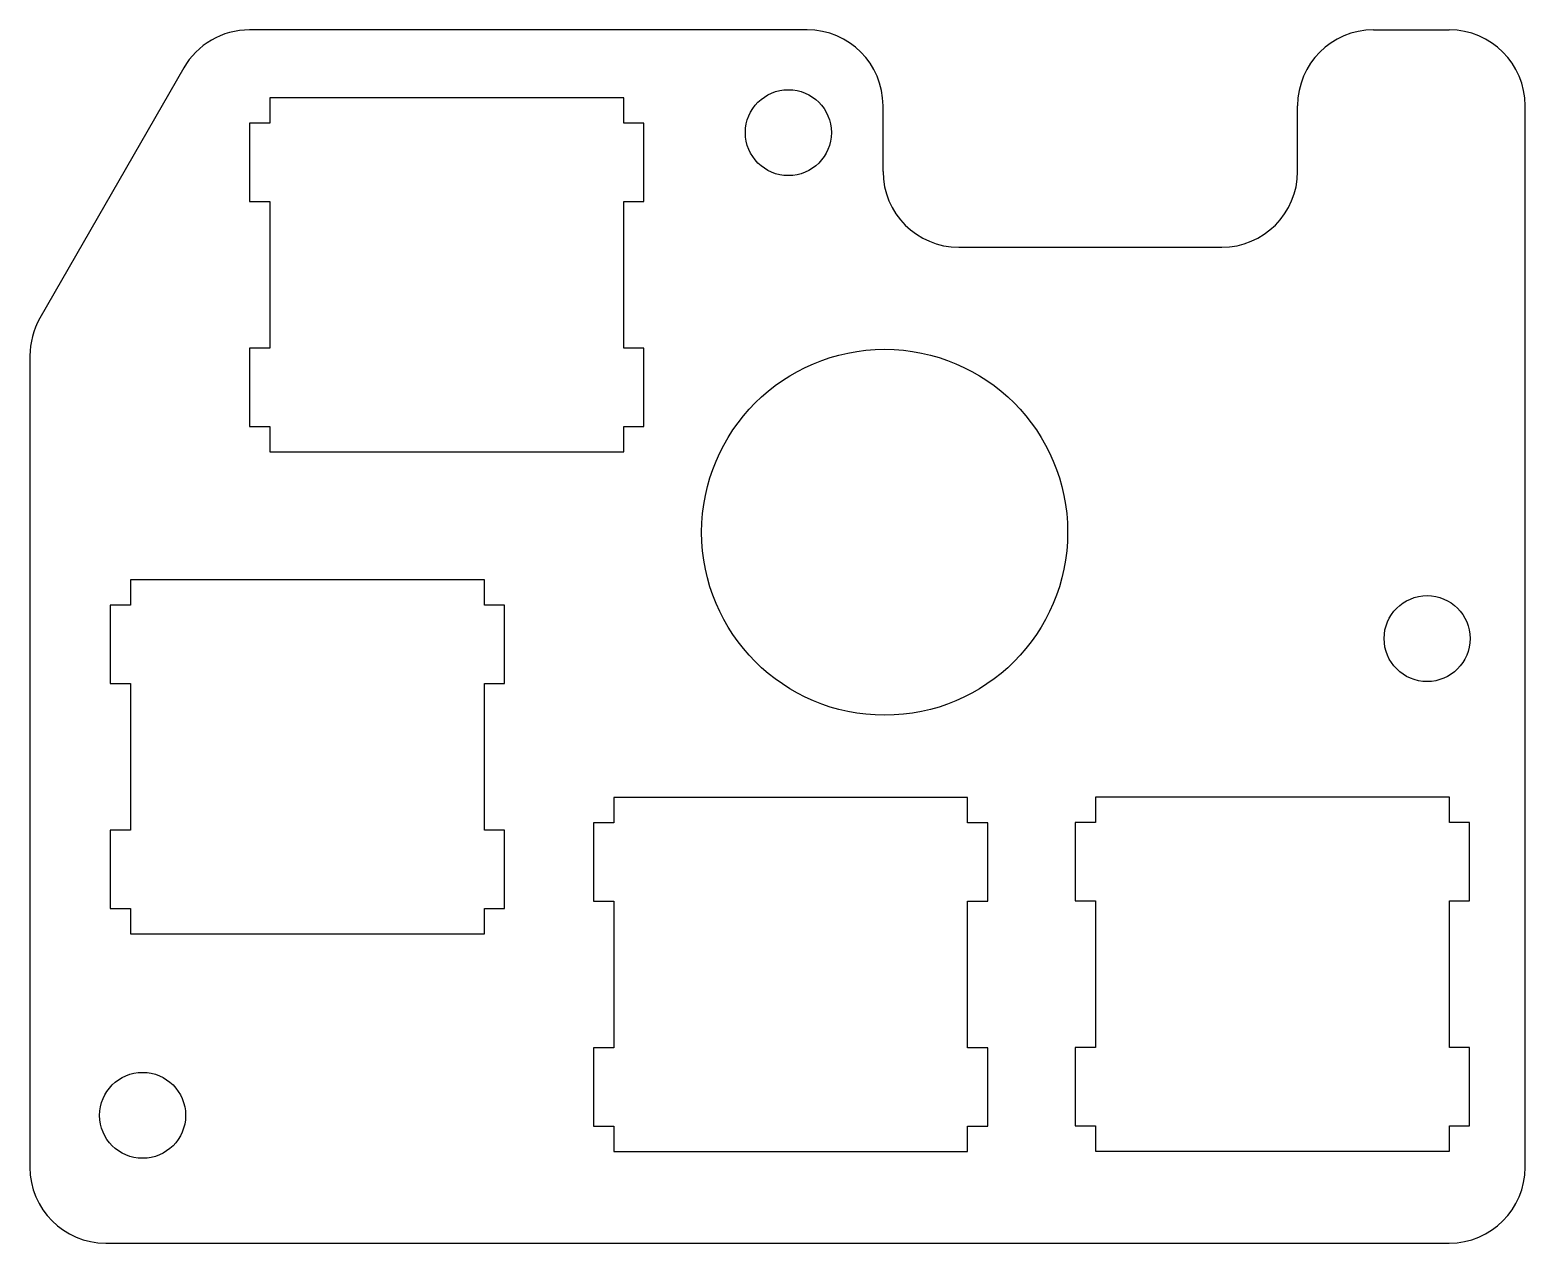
# Model space of a CAD drawing. Header units: millimetres. Extents: x -29.1 to 30, y -33 to 15.
import ezdxf

# ---------------------------------------------------------------- set-up
doc = ezdxf.new("R2010")
doc.units = ezdxf.units.MM
doc.layers.get('0').update_dxf_attribs({"lineweight": 25, "true_color": 0xffffff})

# ---------------------------------------------------------------- blocks, each defined once
blk = doc.blocks.new('mx_key')
at = {"color": 0}
for p, q in [((-4.85718, 1.7388), (-4.85718, 0.7397)), ((9.1437, 1.7388), (-4.85718, 1.7388)), ((9.1437, 0.7397), (9.1437, 1.7388)), ((-4.85718, 0.7397), (-5.65644, 0.7397)), ((-5.65644, 0.7397), (-5.65644, -2.3608)), ((9.943, 0.7397), (9.1437, 0.7397)), ((9.943, -2.3608), (9.943, 0.7397)), ((-5.65644, -2.3608), (-4.85718, -2.3608)), ((-4.85718, -2.3608), (-4.85718, -8.1609)), ((9.1437, -8.1609), (9.1437, -2.3608)), ((9.1437, -2.3608), (9.943, -2.3608)), ((-4.85718, -8.1609), (-5.65644, -8.1609)), ((-5.65644, -8.1609), (-5.65644, -11.2601)), ((9.943, -8.1609), (9.1437, -8.1609)), ((9.943, -11.2601), (9.943, -8.1609)), ((-5.65644, -11.2601), (-4.85718, -11.2601)), ((-4.85718, -11.2601), (-4.85718, -12.2606)), ((9.1437, -12.2606), (9.1437, -11.2601)), ((9.1437, -11.2601), (9.943, -11.2601)), ((-4.85718, -12.2606), (9.1437, -12.2606))]:
    blk.add_line(p, q, dxfattribs=at)

msp = doc.modelspace()

# ---------------------------------------------------------------- linework, layer by layer
for p, q in [((1.6, 15), (-20.463, 15)), ((24, 15), (27, 15)), ((-23.065, 13.494), (-28.751, 3.594)), ((4.6, 9.4), (4.6, 12)), ((21, 9.4), (21, 12)), ((30, -30), (30, 12)), ((7.6, 6.4), (18, 6.4)), ((-29.15, 2.1), (-29.15, -30)), ((-26.15, -33), (27, -33))]:
    msp.add_line(p, q)
for centre, radius in [((0.855, 10.935), 1.7), ((4.664, -4.876), 7.239), ((26.123, -9.083), 1.7), ((-24.691, -27.946), 1.7)]:
    msp.add_circle(centre, radius)
for centre, start, end in [((-20.463, 12), 90, 150.12779), ((1.6, 12), 0, 90), ((24, 12), 90, 180), ((27, 12), 0, 90), ((7.6, 9.4), 180, 270), ((18, 9.4), 270, 0), ((-26.15, 2.1), 150.12779, 180), ((-26.15, -30), 180, 270), ((27, -30), 270, 0)]:
    msp.add_arc(centre, 3, start, end)

# ---------------------------------------------------------------- block references
for p in [(-14.803, 10.571), (-20.314, -8.502), (-1.199, -17.113), (17.863, -17.097)]:
    msp.add_blockref('mx_key', p)

doc.saveas('drawing.dxf')
